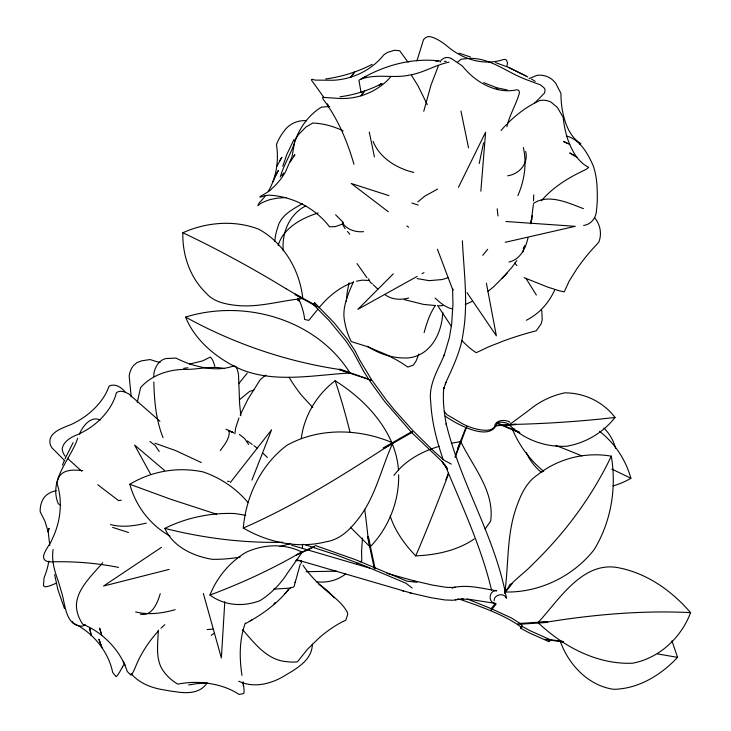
<?xml version="1.0" encoding="UTF-8"?>
<svg xmlns="http://www.w3.org/2000/svg" width="731" height="731" viewBox="0 0 731 731"><rect width="100%" height="100%" fill="white"/><g stroke="black" fill="none" stroke-linecap="round" stroke-linejoin="round"><path stroke-width="1.1" d="M153.866 376.474L153.939 372.856A37.519 22.835 66 0 1 162.748 359.753L165.471 358.583L175.979 358.08A63.935 39.108 24.8 0 0 191.97 364.659C205.521 368.726 220.68 370.973 234.231 365.719M234.861 433.876L235.62 428.165L238.936 417.931M243.313 686.299L243.085 682.178M302.396 548.204L302.543 544.22M525.662 151.427C528.687 163.388 519.412 174.088 507.68 175.796M533.539 200.924L533.758 194.866M312.338 644.157C312.238 659.499 297.654 668.006 286.031 674.877C272.096 683.759 254.324 688.611 238.644 681.201M533.356 204.598L531.081 222.498M412.622 432.112L383.629 448.642M224.801 601.686L221.365 657.982L203.364 593.526M480.843 191.193L485.612 132.156L458.456 187.291M53.071 549.511C51.535 559.946 54.222 570.253 57.877 579.948A38.021 4.13 72.7 0 1 61.194 591.059C65.534 603.514 64.694 626.028 82.594 626.202L85.125 624.576M268.231 191.449A68.138 49.882 79.5 0 0 270.662 186.926C276.885 173.841 278.758 158.855 276.455 144.592A68.906 57.502 40.9 0 1 283.281 132.183C288.453 124.261 296.978 120.021 306.527 120.688M494.083 600.754C493.9 594.413 504.134 592.274 506.419 598.232C495.463 536.974 460.539 483.721 446.175 423.66L446.458 425.076C443.991 412.713 442.584 400.021 443.827 387.421L443.69 388.965L445.91 382.35L445.343 383.812M158.289 630.149C157.978 644.048 154.817 660.705 164.347 672.31A65.9 51.599 -72.4 0 0 177.861 684.134C193.834 680.954 210.692 682.16 225.989 687.789A64.209 39.319 -2.1 0 1 239.083 694.45L243.322 693.6L243.98 693.162L244.063 691.535A37.445 3.865 75.7 0 0 243.085 681.977M362.475 538.08L361.58 550.882L361.772 560.75A67.508 38.414 6.3 0 1 360.145 561.938M243.313 528.02C245.945 496.093 261.068 464.697 286.963 445.27C319.264 427.324 359.46 428.521 392.839 442.922C381.198 468.16 375.688 496.824 358.135 519.047C349.948 529.692 339.97 539.661 326.108 541.762C298.093 548.917 267.948 542.493 243.313 528.02C296.092 505.094 344.694 474.044 392.839 442.922M137.264 402.324L140.562 387.649C151.408 375.195 168.267 369.584 184.44 369.402C197.708 369.722 211.533 365.418 224.435 368.607M280.293 176.875C283.683 164.786 291.057 153.939 294.812 141.814M301.3 438.317C304.224 415.555 316.907 394.557 335.154 380.76C366.386 400.323 395.992 432.195 398.55 470.581M530.989 223.046L531.72 218.98L530.98 222.873M530.807 223.777L532.369 215.471M520.728 627.015L520.755 628.276M521.897 626.467L522.035 625.444L520.965 623.927L511.188 617.841L491.442 608.759L467.246 598.936M483.611 142.81L479.198 163.479M442.748 312.365C442.063 332.769 430.961 355.403 408.538 357.888C394.164 358.747 379.407 354.352 367.602 346.266M423.752 111.295L430.988 85.098L438.509 65.562M300.331 563.912L293.944 586.892L290.18 588.099L273.431 589.177M49.809 545.445L48.219 532.031L49.068 528.349L48.045 531.3M349.098 282.851L347.198 292.19L346.33 301.419M416.908 60.92L423.487 39.748A37.994 15.716 74.4 0 1 429.673 36.559C436.745 38.122 443.132 42.754 448.596 47.323A61.989 53.655 50 0 0 473.204 60.116C483.081 62.747 493.745 62.884 503.458 59.503A64.054 12.729 -50.7 0 1 506.482 60.116L507.552 63.03L506.784 66.503M548.935 640.74L548.899 641.635L549.785 639.524L529.865 630.606L521.568 626.092L521.596 627.353L521.989 626.184M424.126 332.651C426.712 323.157 429.81 313.553 435.438 305.375M278.155 245.589C282.961 228.127 302.004 217.957 318.186 212.968M282.769 166.266L286.854 154.451L293.953 139.557M506.912 126.646C509.516 114.858 516.305 104.378 519.394 92.91A65.9 11.76 -47.1 0 0 516.881 89.794C501.85 93.184 486.252 87.309 474.465 78.053A64.209 53.217 60.4 0 1 462.376 65.991L451.347 58.535M528.001 237.803C525.626 248.321 520.499 259.341 508.995 262.045M160.235 593.691C157.594 602.627 152.13 616.681 140.453 614.177M520.636 627.299L520.938 626.412M343.15 223.878L335.31 226.601L329.517 226.802C315.454 208.171 292.574 196.447 269.337 195.177A35.938 3.399 1.8 0 0 265.252 195.588C250.523 200.422 270.315 191.924 271.612 188.772A67.243 53.939 -87.7 0 0 285.328 172.196L292.034 156.681L294.986 140.069A67.508 50.631 61.9 0 1 298.577 134.477L305.933 127.048L312.795 123.046C323.33 123.429 333.683 126.299 343.141 130.895M522.939 251.912L524.529 245.625M455.111 457.478L466.871 426.401M62.473 465.135L64.136 460.923M445.864 479.828L448.542 472.765M295.178 140.864C299.856 127.203 309.039 114.721 321.43 107.119L329.736 106.543M251.939 480.112L271.594 429.819L230.356 482.478M245.314 623.031C239.192 639.68 239.329 658.037 241.97 675.38M517.886 195.57C524.429 180.53 527.033 163.653 523.35 147.552M457.569 448.633L465.885 427.534M451.895 443.114L460.758 441.597L457.926 448.779A383.702 22.56 -71.9 0 1 455.139 456.318M445.709 382.898C452.809 367.081 460.667 351.309 463.034 333.893C468.434 303.091 463.865 271.704 462.385 240.791M79.451 434.177C82.365 426.529 90.927 415.354 100.101 420.023M240.188 414.98L247.9 399.272L259.962 380.083A36.102 23.392 -72.9 0 1 266.038 375.131M690.585 612.651C681.219 637.734 659.261 658.119 632.671 663.209C596.989 664.707 563.354 646.579 538.016 622.648C558.95 600.169 583.073 559.343 620.153 568.106C648.032 573.926 672.255 591.333 690.585 612.651A383.702 144.135 -16.5 0 0 547.61 621.999L538.016 622.648M77.705 438.244C70.551 459.598 48.365 479.783 58.242 503.696L60.71 505.231M64.995 458.83L73.1 442.62M554.884 289.513C549.255 302.533 539.131 313.901 526.357 320.251M272.745 182.11L278.292 170.506L274.381 177.578M440.172 62.135L441.003 60.426A37.445 16.749 79.5 0 1 451.347 58.553M517.895 623.644L518.06 624.347L547.647 622.41M294.922 582.516L295.552 581.255M611.308 456.171C616.726 488.107 611.079 522.108 594.02 549.813C572.866 576.604 539.094 592.878 504.893 592.009C508.703 564.067 506.665 534.9 516.168 507.917C520.563 495.189 526.183 482.277 537.888 474.638C558.32 458.447 585.65 451.676 611.308 456.171C597.94 484.233 580.779 510.421 560.805 534.224C551.859 544.769 542.402 554.866 532.506 564.515C523.798 573.707 512.678 580.533 505.56 591.16M353.42 281.764C348.029 294.31 341.541 308.144 344.749 322.079A65.708 50.713 -79.5 0 0 351.309 341.615L366.587 346.375L385.95 354.434M276.757 166.421L281.919 157.256L279.69 160.601M122.516 666.864L124.334 663.83M549.283 639.917L549.785 639.524M290.198 162.054L294.922 154.698L293.597 156.279M281.737 175.769L283.537 173.064M302.232 552.225L287.722 572.738A79.478 68.751 -56 0 1 260.09 600.608A63.533 54.962 -56 0 1 209.943 595.061A76.828 66.457 -56 0 1 246.173 552.225A75.759 65.534 -56 0 1 302.232 552.225L296.43 554.92A280.357 115.352 -17.1 0 1 209.943 595.061M516.826 260.583L512.212 266.97L501.987 278.493L507.232 272.974M220.278 450.543C224.143 445.133 229.031 439.505 229.278 432.533L228.273 430.294L225.97 429.17M534.553 103.254L544.549 92.983L545.107 89.767L544.312 88.131L540.629 84.951L526.229 79.606A38.405 7.109 27.7 0 1 516.241 75.266C501.649 68.047 487.376 58.224 470.398 58.379M238.699 383.711L247.224 373.166M491.177 608.649L495.307 603.377M509.068 585.805L510.448 584.051M496.212 603.952L491.406 610.093L490.921 609.882M504.463 593.426L512.02 583.777M447.39 468.882L442.118 461.608L447.326 468.754L442.118 461.608L411.452 432.313L384.634 401.42L369.804 380.97L363.517 371.074L353.429 352.315L345.763 340.81L329.014 320.416L313.197 304.425L314.75 302.835L334.241 322.928L347.38 339.294L355.074 350.853L359.698 360.054L371.439 379.49L386.178 399.811L394.557 410.146L412.978 430.687L433.108 450.515L443.616 459.963L451.365 464.13M314.759 302.835L313.206 304.434M317.592 309.542L308.829 320.388L304.608 319.447A68.138 31.789 47.3 0 0 300.167 302.369L298.55 298.687M393.982 475.388C404.956 460.548 421.961 451.383 439.386 446.285M318.871 307.97C327.981 296.685 339.741 286.981 353.576 282.212M485.046 529.125L490.638 521.139C494.887 491.259 472.719 466.606 460.758 441.597M482.734 255.329L487.659 249.317M390.793 76.737C384.296 84.467 375.652 90.215 366.332 93.979A61.989 57.804 -24.7 0 1 338.426 98.393L322.764 97.351A37.994 3.847 40.3 0 0 324.345 100.841C338.298 119.72 347.472 141.805 353.95 164.256M206.754 683.366C199.919 693.701 186.597 693.454 175.742 691.764A38.405 8.233 12.5 0 1 164.639 690C152.075 688.136 139.584 683.54 131.105 673.626M245.662 623.516C261.707 614.789 276.912 604.034 288.425 589.698L284.907 593.7M211.213 635.294L214.293 633.311M501.082 130.483L504.618 126.399M541.351 200.806C553.102 187.035 568.672 177.542 584.901 169.994A68.97 5.976 -17.5 0 0 588.61 167.344C577.828 161.907 571.77 150.513 567.868 139.584A68.321 41.786 -88 0 1 563.217 117.426L557.324 107.375L550.936 102.057A36.066 24.47 -66.7 0 0 539.734 100.522C527.873 106.032 517.137 113.844 507.908 123.073M523.14 248.768L524.913 246.731M350.405 527.197L370.124 546.952C388.572 527.828 399.245 501.375 398.642 474.766M158.554 630.862C149.325 640.74 141.805 652.235 136.414 664.634A36.066 2.787 -72.3 0 1 132.631 673.068L131.004 675.225L127.176 671.387A68.321 50.786 33.7 0 0 117.481 652.034C108.764 639.817 96.739 629.866 82.777 624.237A68.97 50.348 -26.6 0 1 77.504 613.126C71.675 593.179 91.256 576.521 102.706 562.715M504.573 275.761L493.809 286.634L487.933 291.468M287.402 590.895L290.472 587.733M671.963 640.822L677.555 657.37C661.034 675.015 638.501 688.867 613.748 689.315C588.272 685.705 568.672 664.771 560.284 641.343L563.446 641.781M505.276 125.732L506.592 124.407M393.305 273.823L357.87 309.35L417.154 276.409M273.933 603.824L275.285 602.49M161.021 628.203L164.795 624.676M239.238 399.958L249.691 391.323L253.986 390.144M457.405 62.336L461.069 59.238L469.476 58.343M533.411 203.456C548.46 193.404 568.325 202.953 583.439 208.637M417.776 201.957L424.784 196.146L437.65 189.055M509.187 424.839L529.299 410A79.478 76.947 -13.4 0 1 564.789 392.849A63.533 61.514 -13.4 0 1 615.036 417.456A76.828 74.379 -13.4 0 1 566.927 446.202A75.759 73.347 -13.4 0 1 509.187 424.839L515.839 424.373A280.357 69.217 -3.4 0 0 615.036 417.456M445.353 416.231L445.289 416.195C457.304 424.647 491.122 442.94 497.135 422.902L519.028 431.93M305.741 205.868C289.22 214.421 281.718 232.887 283.235 250.806M345.708 573.908C337.448 580.515 326.675 583.055 316.276 581.785M161.469 547.345L103.537 586.052L169.035 569.422M474.337 538.911C457.222 550.681 436.169 554.975 415.729 555.88C404.691 544.449 395.105 531.163 390.153 515.931M250.322 620.82L252.186 619.751M383.245 447.902L412.247 431.4M382.13 83.425L379.161 85.079L381.673 83.727C368.643 90.342 354.508 94.884 340.016 96.803M422.015 273.705L423.953 272.626M437.165 60.847L435.329 60.755L439.304 60.938C411.169 57.603 382.925 65.726 358.921 80.236L361.087 92.618M362.393 78.363L365.875 76.49M372.243 64.319C357.733 71.812 341.925 76.792 325.724 78.948M472.025 301.419L465.254 304.553M302.47 203.647C292.574 209.294 280.75 215.353 277.771 227.295A65.708 58.471 -19 0 0 274.765 241.367M529.043 78.592L537.285 75.275A37.445 26.471 -59 0 1 553.276 80.529L555.624 83.142L560.951 93.358A64.209 37.838 -83.7 0 0 562.331 110.079C564.707 122.653 569.303 136.569 580.807 143.614A65.9 4.633 -13.5 0 1 579.628 144.29M296.338 554.747L314.239 546.441M296.512 555.103L314.394 546.797M182.851 232.732C206.608 222.105 234.633 219.739 259.112 229.379C284.112 243.295 299.838 270.443 302.798 298.531C280.192 300.651 257.696 308.18 234.806 305.229C224.17 303.941 213.16 301.437 205.914 292.884C189.896 277.405 182.266 254.744 182.851 232.732L192.189 237.219A282.12 68.138 30.4 0 1 286.013 288.69M56.305 583.228L51.408 585.211A36.066 6.131 -34.6 0 1 44.737 586.71L43.449 585.622L44.07 577.755A68.321 56.927 84.9 0 0 48.831 561.088M360.758 79.24C376.401 73.319 393.379 78.692 409.415 75.11C423.295 72.945 435.31 64.958 449.017 62.162M56.196 490.675C49.671 492.009 43.759 495.636 41.704 502.224A68.97 39.483 15.6 0 0 40.205 511.801L44.984 521.322L48.219 532.031M448.405 277.579L442.2 279.544L429.06 280.658L417.154 278.584M455.102 587.02L451.868 587.934C466.643 584.014 482.085 588.51 496.778 590.767C489.057 589.707 487.422 602.591 495.225 603.377L470.289 599.475L461.544 599.036L463.189 599.009L456.985 599.575M455.331 600.041L458.575 599.118L453.037 600.261L444.978 599.968L430.787 597.656L411.288 593.143L296.384 559.635M583.64 225.459C591.37 224.454 596.441 217.491 596.487 209.971A38.021 9.987 85.2 0 0 597.291 200.002C597.328 188.242 597.172 176.125 592.887 164.996C587.596 153.163 579.82 139.411 566.434 136.003M185.61 317.09C244.711 298.714 316.432 319.31 350.003 372.993C311.698 375.122 269.072 384.698 233.235 365.756C213.004 354.919 194.336 338.809 185.61 317.09A383.702 315.436 24.6 0 0 339.668 369.511L350.003 372.993M279.918 546.56L290.764 543.48M175.129 609.7C162.328 613.263 148.676 615.255 135.628 611.911M505.222 242.308L575.324 226.318L505.87 221.511M543.736 471.34A95.898 85.225 60.8 0 1 512.541 429.526L514.77 429.033M146.282 523.094C134.614 525.909 122.287 527.681 110.5 524.593M356.509 281.225L362.083 280.165L369.53 280.485M188.653 684.929L197.534 683.567L207.586 683.056M408.666 298.02C400.716 300.13 391.606 299.82 384.899 294.556M189.402 364.084L202.569 360.922L210.254 357.075A64.072 16.914 -80.4 0 1 213.132 361.169L214.868 366.341M121.309 500.205L118.486 500.58L97.79 484.744M183.673 368.342L187.949 367.784M453.448 587.477L446.449 587.358L432.359 585.056L412.988 580.578L414.44 580.953L386.927 573.305M212.876 629.135L207.175 629.574M515.83 424.181L495.307 425.734L515.848 424.574M519.129 623.488L547.565 621.624M336.653 571.167L306.115 571.688M438.92 305.722L442.767 305.649M286.068 197.489L276.83 198.229L269.849 199.627A36.102 4.477 -13.5 0 0 260.62 203.51L257.888 205.639L259.149 202.825A68.138 49.882 79.5 0 0 265.481 195.634M363.572 231.663C355.577 232.376 346.942 229.735 342.382 222.754M82.704 470.59C73.785 469.786 61.651 468.854 58.069 479.225A67.289 32.986 32 0 0 56.954 483.319C60.563 494.019 61.075 505.578 59.339 516.68A66.987 56.049 -76.4 0 1 52.175 539.103C50.832 544.421 37.199 558.036 47.204 561.417A36.011 9.083 -19.6 0 0 50.64 561.865C73.347 561.198 96.19 562.934 118.477 567.393M295.891 560.586L301.318 560.741M435.046 305.521L423.432 304.388L404.225 299.609M444.265 61.221L446.239 61.422M416.972 582.296L406.865 581.118L355.522 559.681L315.052 545.417M547.135 639.241L562.294 641.306M563.281 642.065L544.741 639.278M459.242 599.091C479.463 606.118 504.911 614.908 520.865 626.951M677.555 657.37L667.385 655.606A282.12 39.858 12.7 0 0 657.361 653.916M507.323 89.986L495.591 87.51M227.533 481.181L229.388 481.546M413.737 172.452C396.933 168.368 379.645 158.07 373.093 141.357M154.981 443.242L175.595 450.561L201.317 462.559M112.647 527.398L128.464 532.479M402.214 590.794L403.64 591.169M409.826 592.768L411.288 593.143M291.733 545.225L369.685 568.124M470.462 56.991L459.077 53.171M451.904 308.811C445.261 307.312 439.998 302.588 435.137 298.074M216.705 514.231L170.369 499.145L129.835 484.26A84.504 83.827 45.5 0 0 169.939 536.106M524.118 277.643L547.556 287.045L559.188 290.764A67.289 16.246 30.5 0 0 564.259 291.843L569.047 281.316L576.905 268.752A66.987 18.494 -47.6 0 1 590.913 250.815L598.808 242.153C602.143 233.71 600.206 224.49 594.586 217.646M388.883 195.616L351.227 183.472L388.335 211.762M411.9 203.035L418.178 205.064M495.563 62.601L508.621 67.398L527.773 76.938M510.092 422.244C504.883 419.11 495.417 419.832 494.631 426.447C490.921 434.113 470.554 428.805 460.959 422.856L446.915 414.641L444.302 411.37M508.666 423.898C504.637 421.942 497.473 421.531 496.979 423.404L519.887 432.825M339.778 369.091L371.586 380.275L339.559 369.877M305.439 544.869L336.635 555.076L364.33 565.666L405.952 583.256L412.156 587.998M512.541 429.526L519.047 432.213M548.899 641.635L529.052 632.79L520.655 628.194M483.694 82.63L495.517 87.281L498.158 89.685M567.183 143.121L563.528 141.485L569.751 144.528M299.089 301.008L297.608 300.322A63.935 32.456 50.2 0 0 297.672 298.403M231.416 431.802L233.353 432.706L229.662 430.943M228.273 430.294L233.353 432.706M508.621 67.398L525.881 75.887M386.937 354.891L396.165 359.716A63.935 17.462 20 0 1 407.788 367.108L413.444 365.043L416.049 361.041A37.519 8.452 -79.9 0 0 418.699 353.968M77.011 625.087L73.228 623.159A65.9 46.501 -21.4 0 1 72.278 621.405M374.354 568.837L367.538 536.581M295.406 294.127L315.746 305.284M302.798 298.531L286.013 288.69M295.105 294.666L317.4 306.892M574.639 155.804L569.741 152.943L576.814 157.156M531.528 79.085L535.22 81.351M77.952 625.562C90.763 632.882 101.198 644.175 107.631 657.434A64.209 49.297 38.5 0 1 112.665 672.41L116.037 676.595L116.594 676.266A37.445 2.942 -66.3 0 0 122.506 666.882M239.402 434.461L244.556 438.445L248.65 444.494M149.946 441.469L155.109 445.444L159.203 451.502M247.352 440.948L252.268 444.466M406.884 225.906L408.647 227.25M318.652 583.905L324.601 588.446A35.938 11.066 31.2 0 1 329.315 592.494L334.396 597.794M372.381 283.893L370.297 282.294L368.525 278.84M253.904 445.636L257.02 448.149M159.952 421.284L128.702 393.845L124.014 391.715L120.843 391.259A64.072 21.336 64.2 0 0 116.439 392.702C113.826 402.754 107.96 411.69 100.668 418.991A62.172 49.196 -26 0 1 77.194 434.771C71.227 437.056 63.825 441.259 62.327 448.057A37.975 16.603 16.9 0 0 65.068 456.098M164.639 470.545L134.577 445.042L150.705 474.355M377.799 289.083L373.313 284.88M81.744 471.239L67.389 458.273M263.069 453.357L267.372 457.46M335.602 214.777L343.406 222.589M64.757 460.749L51.883 447.747A36.011 16.256 18.6 0 1 50.165 444.128C47.414 432.396 63.213 427.809 71.4 424.4A66.987 51.764 -22.4 0 0 90.973 411.754C98.84 404.819 105.52 396.257 109.038 386.279A67.289 22.542 67.6 0 1 111.642 385.237C117.225 384.342 122.351 388.252 125.504 392.465M312.758 407.459L302.058 395.882A68.138 31.131 55.7 0 1 289.092 377.26M461.946 340.673L467.2 345.763A64.072 30.583 59.7 0 0 476.192 352.698L488.875 346.741L504.043 340.756A62.172 11.139 -18.5 0 1 531.062 332.166L536.234 330.814L541.123 323.934L542.201 319.895L541.845 311.744A37.975 22.341 59.7 0 0 541.497 309.615M514.688 263.023L516.863 265.563M347.472 231.489L349.82 234.24M242.619 629.702C254.434 643.116 266.989 659.983 286.232 661.619A64.054 46.062 49.5 0 0 297.435 661.847L307.449 649.283L319.611 637.459A61.989 26.49 -44.5 0 1 341.587 622.236L345.854 620.153L347.728 614.323L347.143 611.692L343.661 606.666A37.994 10.974 33.5 0 0 333.82 596.898C322.398 587.642 311.223 577.636 303.063 565.301M366.989 277.771L357.03 263.589M437.513 305.357L451.438 326.51M467.027 292.656L496.367 335.831L486.389 283.208M411.443 75.211L418.178 86.13L427.297 104.688M525.954 278.356L536.371 295.05M408.154 62.327L399.683 50.75L394.612 50.238L387.869 52.294A67.508 32.456 -82.6 0 0 383.757 54.916C376.629 63.944 366.989 70.797 356.372 75.138A67.243 62.245 -26.2 0 1 333.446 80.255L315.335 80.118L312.155 79.35L311.479 79.642L311.863 80.73A35.938 3.226 37.9 0 0 313.279 82.576L323.513 96.921M342.263 223.988L345.114 228.748M327.451 103.857L328.74 106.324M300.825 561.362L301.729 563.208M123.365 661.308L125.083 665.1M163.059 437.686C155.959 420.097 154.314 400.798 153.821 381.984M64.447 608.512L57.904 589.707L54.624 574.621M445.106 465.062C462.029 506.19 481.281 546.678 491.561 590.173M437.421 249.207L452.891 290.207L452.608 288.754L452.955 304.197L451.657 324.299L449.382 337.576L444.019 355.732L444.594 354.27C438.28 369.548 428.247 384.479 430.723 401.84C431.71 421.44 436.59 440.647 443.023 459.123M102.121 647.904L98.895 639.214L101.17 645.491M101.847 635.44L99.617 628.13L100.933 632.799M497.19 208.81L498.003 215.928M460.941 111.03L468.562 147.89M369.265 132.055L374.427 156.909M368.314 536.417L375.094 568.645M370.124 546.952L367.931 536.499A383.702 184.815 85.2 0 0 364.678 509.288M131.196 396.851L129.159 375.935A37.975 22.889 59.5 0 1 133.581 365.509L136.898 362.594L141.659 360.831L150.019 359.551L155.465 361.251A62.172 40.205 16.7 0 0 160.08 362.421M240.855 415.738L239.649 404.243L238.516 374.784A65.708 17.453 -76.5 0 0 235.702 366.204M358.446 563.08A67.508 38.414 6.3 0 1 356.655 564.158M335.163 380.741A383.702 184.815 85.2 0 1 350.048 432.414M129.835 484.26A102.176 101.362 45.5 0 1 203.163 471.934A100.759 99.955 45.5 0 1 247.9 502.38M282.806 542.265A354.882 244.428 24.7 0 1 164.877 528.394A80.428 52.723 -9.8 0 0 212.1 559.316A100.604 65.954 -9.8 0 0 240.161 557.095M164.877 528.394A97.25 63.752 -9.8 0 1 234.386 513.518A95.898 62.866 -9.8 0 1 245.771 515.483M448.514 473.971A383.702 22.56 -71.9 0 1 415.72 555.907M541.808 472.619A100.759 71.93 -41.8 0 1 526.384 452.626M603.888 428.046A84.504 60.326 -41.8 0 1 615.612 448.231M555.688 445.453A354.882 121.437 15.7 0 1 581.812 455.906M611.838 469.138A354.882 121.437 15.7 0 1 630.899 478.321A97.25 86.422 60.8 0 1 613.035 485.896M599.447 431.281A80.428 71.474 60.8 0 1 630.899 478.321M353.612 73.264L350.807 77.13L354.745 71.93L353.612 73.264M363.618 92.143L360.922 95.834L364.678 90.955L363.618 92.143M91.192 635.248L89.657 628.203L91.192 635.248"/></g></svg>
